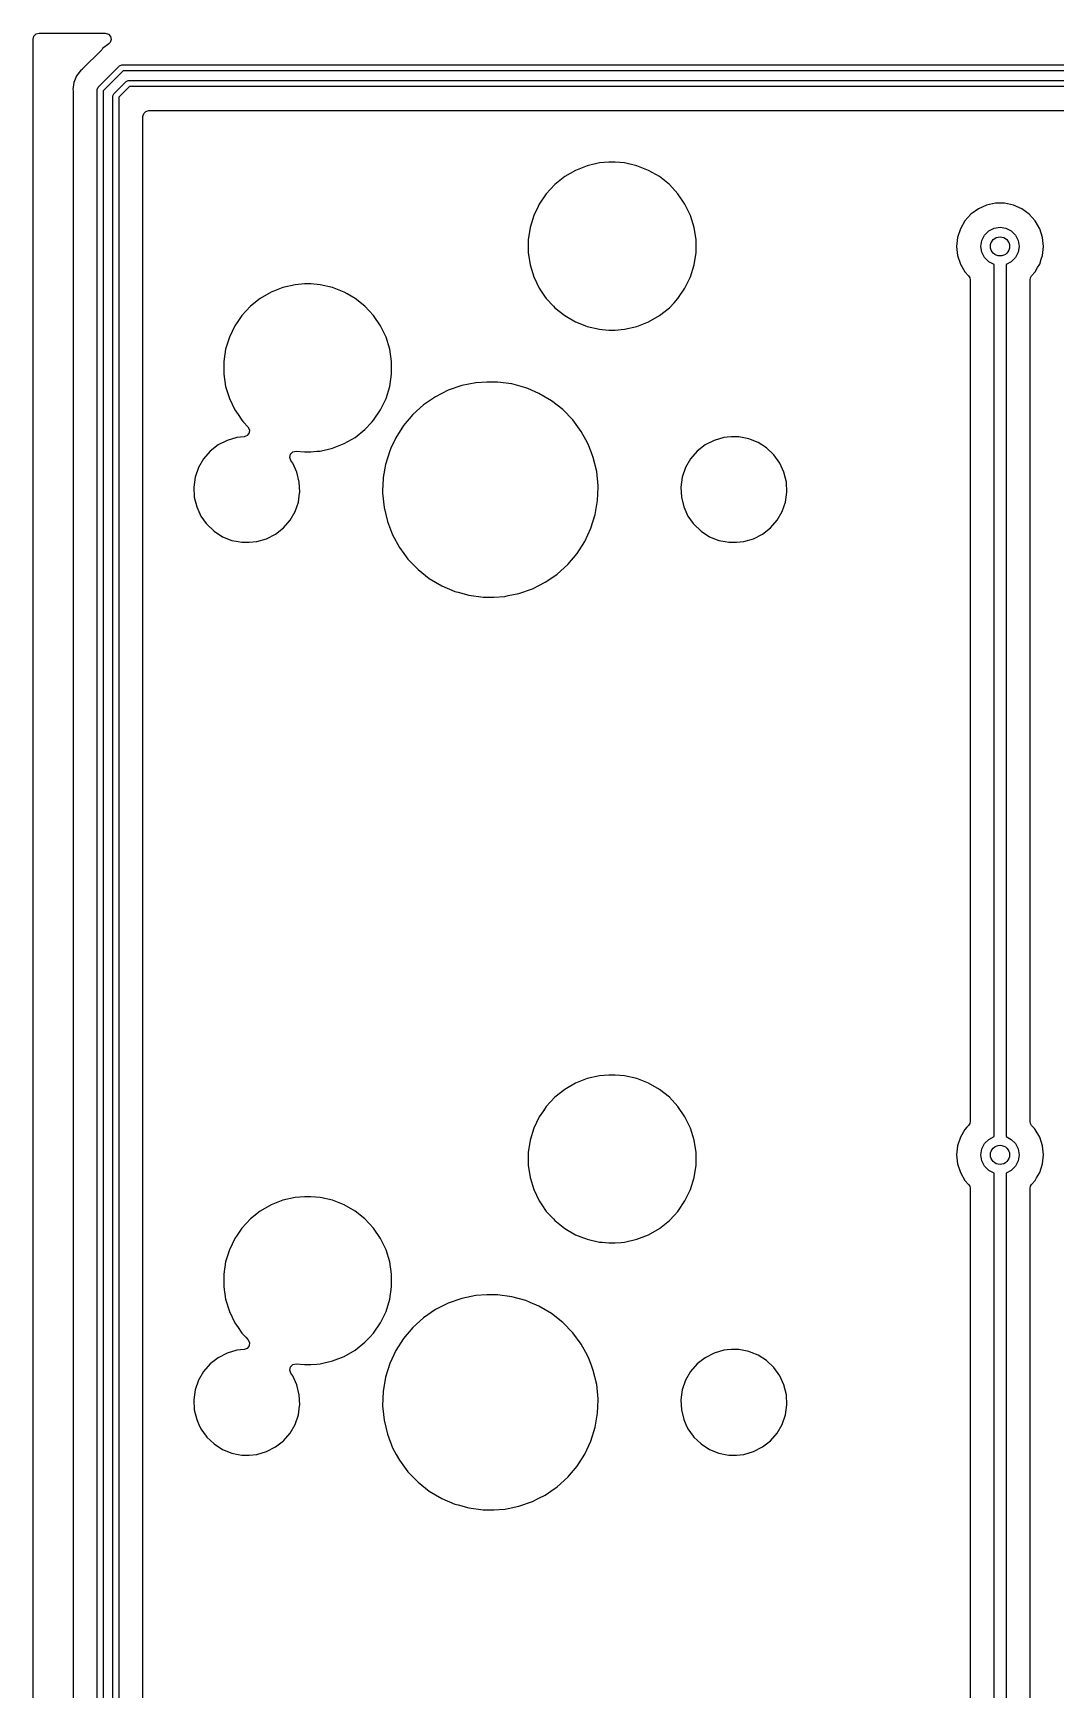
# Model space of a CAD drawing. Extents: x 30 to 259, y -142 to -25.
# Drawn here: x 29.75 to 51.08, y -59.58 to -25 of the extents above; entities that cross this region are included whole.
import ezdxf

# ---------------------------------------------------------------- set-up
doc = ezdxf.new("R2010")
doc.units = 0
doc.layers.add('BLACK', color=7, linetype='CONTINUOUS')

msp = doc.modelspace()

# ---------------------------------------------------------------- linework, layer by layer
at = {"layer": 'BLACK', "linetype": 'CONTINUOUS'}
for p, q in [((29.7505, -25.1244), (29.7671, -25.0624)), ((29.7505, -105.025), (29.7505, -25.1244)), ((29.7671, -25.0624), (29.8124, -25.017)), ((29.8124, -25.017), (29.8744, -25.0004)), ((29.8744, -25.0004), (31.2552, -24.9991)), ((31.3285, -25.2224), (31.1977, -25.3227)), ((31.2552, -24.9991), (31.32, -25.0173)), ((31.32, -25.0173), (31.3657, -25.0667)), ((31.3556, -25.196), (31.3261, -25.2192)), ((31.3261, -25.2192), (31.3285, -25.2224)), ((31.3789, -25.1328), (31.3556, -25.196)), ((31.3657, -25.0667), (31.3789, -25.1328)), ((31.1693, -25.3581), (30.7831, -25.7443)), ((31.18, -25.3459), (31.1693, -25.3581)), ((31.1977, -25.3227), (31.18, -25.3459)), ((30.6573, -25.8906), (30.6005, -26.0278)), ((30.7126, -25.8186), (30.6573, -25.8906)), ((30.7477, -25.7728), (30.7126, -25.8186)), ((30.7126, -25.8186), (30.7126, -25.8186)), ((30.7709, -25.755), (30.7477, -25.7728)), ((30.7831, -25.7443), (30.7709, -25.755)), ((31.1051, -26.1301), (31.5551, -25.6801)), ((31.6263, -25.7885), (31.2135, -26.2013)), ((31.5551, -25.6801), (31.6, -25.6615)), ((31.6, -25.6615), (237.95, -25.6615)), ((237.924, -25.7885), (31.6263, -25.7885)), ((30.6005, -26.0278), (30.5811, -26.175)), ((30.5811, -26.175), (30.5849, -26.2039)), ((30.5849, -26.2039), (30.586, -26.2201)), ((30.586, -26.2201), (30.586, -98.5299)), ((31.0865, -26.175), (31.1051, -26.1301)), ((31.0865, -98.575), (31.0865, -26.175)), ((31.1051, -26.1301), (31.1051, -26.1301)), ((31.2135, -26.2013), (31.2135, -98.5487)), ((31.4135, -26.3104), (31.4321, -26.2655)), ((31.4321, -26.2655), (31.6905, -26.0071)), ((31.4321, -26.2655), (31.4321, -26.2655)), ((31.7618, -26.1155), (31.5405, -26.3367)), ((31.6905, -26.0071), (31.7354, -25.9885)), ((31.7354, -25.9885), (235.737, -25.9885)), ((235.711, -26.1155), (31.7618, -26.1155)), ((31.4135, -98.4396), (31.4135, -26.3104)), ((31.5405, -26.3367), (31.5405, -98.4132)), ((32.103, -26.6326), (32.165, -26.616)), ((32.165, -26.616), (115.136, -26.616)), ((32.041, -26.74), (32.0576, -26.678)), ((32.041, -29.5762), (32.041, -26.74)), ((32.0576, -26.678), (32.103, -26.6326)), ((40.8386, -27.9946), (40.6335, -28.1582)), ((41.0659, -27.8634), (40.8386, -27.9946)), ((41.3101, -27.7676), (41.0659, -27.8634)), ((41.5659, -27.7092), (41.3101, -27.7676)), ((41.762, -27.6945), (41.5659, -27.7092)), ((41.893, -27.6945), (41.762, -27.6945)), ((41.762, -27.6945), (41.762, -27.6945)), ((42.0891, -27.7092), (41.893, -27.6945)), ((41.893, -27.6945), (41.893, -27.6945)), ((42.3449, -27.7676), (42.0891, -27.7092)), ((42.5891, -27.8634), (42.3449, -27.7676)), ((42.8164, -27.9946), (42.5891, -27.8634)), ((43.0215, -28.1582), (42.8164, -27.9946)), ((42.8164, -27.9946), (42.8164, -27.9946)), ((40.4551, -28.3505), (40.3073, -28.5673)), ((40.6335, -28.1582), (40.4551, -28.3505)), ((43.1999, -28.3505), (43.0215, -28.1582)), ((43.0215, -28.1582), (43.0215, -28.1582)), ((43.0215, -28.1582), (43.0215, -28.1582)), ((43.3477, -28.5673), (43.1999, -28.3505)), ((43.1999, -28.3505), (43.1999, -28.3505)), ((43.1999, -28.3505), (43.1999, -28.3505)), ((40.2826, -28.6186), (40.1934, -28.8037)), ((40.3073, -28.5673), (40.2826, -28.6186)), ((43.4616, -28.8037), (43.3477, -28.5673)), ((49.4673, -28.6658), (49.3141, -28.7771)), ((49.6402, -28.5889), (49.4673, -28.6658)), ((49.8254, -28.5495), (49.6402, -28.5889)), ((50.0146, -28.5495), (49.8254, -28.5495)), ((49.8254, -28.5495), (49.8254, -28.5495)), ((50.1998, -28.5889), (50.0146, -28.5495)), ((50.0146, -28.5495), (50.0146, -28.5495)), ((50.3727, -28.6658), (50.1998, -28.5889)), ((50.5259, -28.7771), (50.3727, -28.6658)), ((40.1934, -28.8037), (40.1161, -29.0544)), ((43.5389, -29.0544), (43.4616, -28.8037)), ((49.1875, -28.9178), (49.0928, -29.0817)), ((49.3141, -28.7771), (49.1875, -28.9178)), ((50.6525, -28.9178), (50.5259, -28.7771)), ((50.7472, -29.0817), (50.6525, -28.9178)), ((40.1161, -29.0544), (40.077, -29.3138)), ((40.077, -29.3138), (40.077, -29.5762)), ((43.578, -29.3138), (43.5389, -29.0544)), ((43.578, -29.5762), (43.578, -29.3138)), ((49.0343, -29.2617), (49.0145, -29.45)), ((49.0928, -29.0817), (49.0343, -29.2617)), ((49.52, -29.45), (49.5396, -29.3264)), ((49.5396, -29.3264), (49.5964, -29.2149)), ((49.5964, -29.2149), (49.6849, -29.1264)), ((49.6849, -29.1264), (49.7964, -29.0696)), ((49.7964, -29.0696), (49.92, -29.05)), ((49.92, -29.05), (50.0436, -29.0696)), ((50.0436, -29.0696), (50.1551, -29.1264)), ((50.1551, -29.1264), (50.2436, -29.2149)), ((50.2436, -29.2149), (50.3004, -29.3264)), ((50.3004, -29.3264), (50.32, -29.45)), ((50.8057, -29.2617), (50.7472, -29.0817)), ((50.7472, -29.0817), (50.7472, -29.0817)), ((50.8255, -29.45), (50.8057, -29.2617)), ((32.041, -34.4724), (32.041, -29.5762)), ((40.077, -29.5762), (40.1161, -29.8356)), ((43.5389, -29.8356), (43.578, -29.5762)), ((49.0145, -29.45), (49.0343, -29.6383)), ((49.0343, -29.6383), (49.0928, -29.8183)), ((49.5396, -29.5736), (49.52, -29.45)), ((49.5964, -29.6851), (49.5396, -29.5736)), ((49.6849, -29.7736), (49.5964, -29.6851)), ((50.2436, -29.6851), (50.1551, -29.7736)), ((50.3004, -29.5736), (50.2436, -29.6851)), ((50.32, -29.45), (50.3004, -29.5736)), ((50.7472, -29.8183), (50.7797, -29.7183)), ((50.7797, -29.7183), (50.8057, -29.6383)), ((50.8057, -29.6383), (50.8255, -29.45)), ((40.1161, -29.8356), (40.1934, -30.0863)), ((43.4616, -30.0863), (43.5389, -29.8356)), ((49.0928, -29.8183), (49.1875, -29.9822)), ((49.1875, -29.9822), (49.1875, -29.9822)), ((49.1875, -29.9822), (49.2627, -30.0657)), ((49.2627, -30.0657), (49.2863, -30.1042)), ((49.795, -29.8297), (49.6849, -29.7736)), ((49.795, -48.0303), (49.795, -29.8297)), ((50.1551, -29.7736), (50.045, -29.8297)), ((50.045, -29.8297), (50.045, -48.0303)), ((50.5537, -30.1042), (50.5773, -30.0657)), ((50.5773, -30.0657), (50.6525, -29.9822)), ((50.6525, -29.9822), (50.7045, -29.8922)), ((50.7045, -29.8922), (50.7472, -29.8183)), ((34.7159, -30.4034), (34.4886, -30.5346)), ((34.9601, -30.3076), (34.7159, -30.4034)), ((35.2159, -30.2492), (34.9601, -30.3076)), ((35.412, -30.2345), (35.2159, -30.2492)), ((35.543, -30.2345), (35.412, -30.2345)), ((35.412, -30.2345), (35.412, -30.2345)), ((35.7391, -30.2492), (35.543, -30.2345)), ((35.543, -30.2345), (35.543, -30.2345)), ((35.9949, -30.3076), (35.7391, -30.2492)), ((36.2391, -30.4034), (35.9949, -30.3076)), ((36.3, -30.4386), (36.2391, -30.4034)), ((36.2391, -30.4034), (36.2391, -30.4034)), ((36.2391, -30.4034), (36.2391, -30.4034)), ((40.1934, -30.0863), (40.3073, -30.3227)), ((40.3073, -30.3227), (40.4197, -30.4875)), ((43.1999, -30.5395), (43.3477, -30.3227)), ((43.3477, -30.3227), (43.4616, -30.0863)), ((49.2863, -30.1042), (49.2945, -30.1487)), ((49.2945, -30.1487), (49.2945, -47.7113)), ((50.5455, -30.1487), (50.5537, -30.1042)), ((50.5455, -30.734), (50.5455, -30.1487)), ((34.2835, -30.6982), (34.1051, -30.8905)), ((34.4886, -30.5346), (34.2835, -30.6982)), ((36.4664, -30.5346), (36.3, -30.4386)), ((36.6715, -30.6982), (36.4664, -30.5346)), ((36.4664, -30.5346), (36.4664, -30.5346)), ((36.8499, -30.8905), (36.6715, -30.6982)), ((36.6715, -30.6982), (36.6715, -30.6982)), ((36.6715, -30.6982), (36.6715, -30.6982)), ((40.4197, -30.4875), (40.4551, -30.5395)), ((40.4551, -30.5395), (40.6023, -30.6982)), ((40.6023, -30.6982), (40.6335, -30.7318)), ((40.6335, -30.7318), (40.8386, -30.8954)), ((42.8164, -30.8954), (43.0215, -30.7318)), ((43.0215, -30.7318), (43.1208, -30.6248)), ((43.1208, -30.6248), (43.1999, -30.5395)), ((43.1999, -30.5395), (43.1999, -30.5395)), ((43.1999, -30.5395), (43.1999, -30.5395)), ((50.5455, -34.4724), (50.5455, -30.734)), ((33.9573, -31.1073), (33.8434, -31.3437)), ((34.0046, -31.0379), (33.9573, -31.1073)), ((34.1051, -30.8905), (34.0046, -31.0379)), ((36.9977, -31.1073), (36.8499, -30.8905)), ((36.8499, -30.8905), (36.8499, -30.8905)), ((36.8499, -30.8905), (36.8499, -30.8905)), ((37.1116, -31.3437), (36.9977, -31.1073)), ((40.8386, -30.8954), (41.0659, -31.0266)), ((41.0659, -31.0266), (41.1534, -31.0609)), ((41.1534, -31.0609), (41.2715, -31.1073)), ((41.2715, -31.1073), (41.3101, -31.1224)), ((42.3449, -31.1224), (42.5891, -31.0266)), ((42.5891, -31.0266), (42.8164, -30.8954)), ((33.8434, -31.3437), (33.7661, -31.5944)), ((37.1889, -31.5944), (37.1116, -31.3437)), ((41.3101, -31.1224), (41.5659, -31.1808)), ((41.5659, -31.1808), (41.6219, -31.185)), ((41.6219, -31.185), (41.762, -31.1955)), ((41.762, -31.1955), (41.762, -31.1955)), ((41.762, -31.1955), (41.893, -31.1955)), ((41.893, -31.1955), (42.0156, -31.1863)), ((41.893, -31.1955), (41.893, -31.1955)), ((42.0156, -31.1863), (42.0891, -31.1808)), ((42.0891, -31.1808), (42.3449, -31.1224)), ((33.7661, -31.5944), (33.727, -31.8538)), ((37.228, -31.8538), (37.1889, -31.5944)), ((33.727, -31.8538), (33.727, -32.1162)), ((33.727, -32.1162), (33.7661, -32.3756)), ((37.1889, -32.3756), (37.228, -32.1162)), ((37.228, -32.1162), (37.228, -31.8538)), ((33.7661, -32.3756), (33.8434, -32.6263)), ((37.1116, -32.6263), (37.1889, -32.3756)), ((38.4093, -32.4541), (38.1412, -32.5896)), ((38.6932, -32.3555), (38.4093, -32.4541)), ((38.9877, -32.2956), (38.6932, -32.3555)), ((39.2125, -32.2806), (38.9877, -32.2956)), ((39.4377, -32.2806), (39.2125, -32.2806)), ((39.2125, -32.2806), (39.2125, -32.2806)), ((39.7356, -32.3207), (39.4377, -32.2806)), ((40.0254, -32.4), (39.7356, -32.3207)), ((39.7356, -32.3207), (39.7356, -32.3207)), ((39.7356, -32.3207), (39.7356, -32.3207)), ((40.0695, -32.4187), (40.0254, -32.4)), ((40.302, -32.5173), (40.0695, -32.4187)), ((33.8434, -32.6263), (33.9573, -32.8627)), ((36.9977, -32.8627), (37.1116, -32.6263)), ((37.8934, -32.7597), (37.6706, -32.9612)), ((38.1412, -32.5896), (37.8934, -32.7597)), ((40.4313, -32.5939), (40.302, -32.5173)), ((40.5606, -32.6705), (40.4313, -32.5939)), ((40.7964, -32.8567), (40.5606, -32.6705)), ((40.5606, -32.6705), (40.5606, -32.6705)), ((40.5606, -32.6705), (40.5606, -32.6705)), ((33.9573, -32.8627), (34.0244, -32.9612)), ((34.0244, -32.9612), (34.1051, -33.0795)), ((34.1051, -33.0795), (34.1397, -33.1168)), ((34.1397, -33.1168), (34.2318, -33.216)), ((36.6715, -33.2718), (36.8153, -33.1168)), ((36.8153, -33.1168), (36.8499, -33.0795)), ((36.8499, -33.0795), (36.9977, -32.8627)), ((36.8499, -33.0795), (36.8499, -33.0795)), ((36.8499, -33.0795), (36.8499, -33.0795)), ((37.4766, -33.1907), (37.3149, -33.444)), ((37.6706, -32.9612), (37.4766, -33.1907)), ((41.0053, -33.0727), (40.7964, -32.8567)), ((41.1835, -33.3146), (41.0053, -33.0727)), ((33.7963, -33.4978), (33.6093, -33.5942)), ((33.9981, -33.4386), (33.7963, -33.4978)), ((34.1527, -33.4238), (33.9981, -33.4386)), ((34.216, -33.399), (34.1527, -33.4238)), ((34.2568, -33.3445), (34.216, -33.399)), ((34.2318, -33.216), (34.2626, -33.2767)), ((34.2626, -33.2767), (34.2568, -33.3445)), ((36.2391, -33.5666), (36.4664, -33.4354)), ((36.4664, -33.4354), (36.6715, -33.2718)), ((37.3149, -33.444), (37.2135, -33.6624)), ((41.2779, -33.4869), (41.1835, -33.3146)), ((41.3279, -33.5781), (41.2779, -33.4869)), ((43.9563, -33.4978), (43.7693, -33.5942)), ((44.1581, -33.4386), (43.9563, -33.4978)), ((44.2279, -33.4319), (44.1581, -33.4386)), ((44.315, -33.4236), (44.2279, -33.4319)), ((44.4727, -33.4236), (44.315, -33.4236)), ((44.6792, -33.4634), (44.4727, -33.4236)), ((44.4727, -33.4236), (44.4727, -33.4236)), ((44.7164, -33.4783), (44.6792, -33.4634)), ((44.6792, -33.4634), (44.6792, -33.4634)), ((44.6792, -33.4634), (44.6792, -33.4634)), ((44.8745, -33.5416), (44.7164, -33.4783)), ((33.3062, -33.8832), (33.2011, -34.0654)), ((33.444, -33.7243), (33.3062, -33.8832)), ((33.6093, -33.5942), (33.444, -33.7243)), ((35.1046, -33.8526), (35.1204, -33.7852)), ((35.1274, -33.918), (35.1046, -33.8526)), ((35.1204, -33.7852), (35.1699, -33.7368)), ((35.1699, -33.7368), (35.2377, -33.7224)), ((35.2377, -33.7224), (35.412, -33.7355)), ((35.412, -33.7355), (35.412, -33.7355)), ((35.412, -33.7355), (35.543, -33.7355)), ((35.543, -33.7355), (35.6656, -33.7263)), ((35.543, -33.7355), (35.543, -33.7355)), ((35.6656, -33.7263), (35.7391, -33.7208)), ((35.7391, -33.7208), (35.9949, -33.6624)), ((35.9949, -33.6624), (36.2391, -33.5666)), ((37.188, -33.7179), (37.0994, -34.0035)), ((37.1884, -33.7165), (37.188, -33.7179)), ((37.2135, -33.6624), (37.1884, -33.7165)), ((41.389, -33.7368), (41.3279, -33.5781)), ((41.4359, -33.8586), (41.389, -33.7368)), ((41.5056, -34.1509), (41.4359, -33.8586)), ((43.4662, -33.8832), (43.3611, -34.0654)), ((43.604, -33.7243), (43.4662, -33.8832)), ((43.7693, -33.5942), (43.604, -33.7243)), ((45.0514, -33.6553), (44.8745, -33.5416)), ((45.2037, -33.8005), (45.0514, -33.6553)), ((45.0514, -33.6553), (45.0514, -33.6553)), ((45.0514, -33.6553), (45.0514, -33.6553)), ((45.3257, -33.9718), (45.2037, -33.8005)), ((45.2037, -33.8005), (45.2037, -33.8005)), ((33.2011, -34.0654), (33.1323, -34.2642)), ((35.1657, -33.9718), (35.1274, -33.918)), ((35.2531, -34.1631), (35.1657, -33.9718)), ((35.1657, -33.9718), (35.1657, -33.9718)), ((35.1657, -33.9718), (35.1657, -33.9718)), ((35.3026, -34.3675), (35.2531, -34.1631)), ((37.0994, -34.0035), (37.0542, -34.2711)), ((41.5357, -34.4498), (41.5056, -34.1509)), ((43.3611, -34.0654), (43.2923, -34.2642)), ((45.4131, -34.1631), (45.3257, -33.9718)), ((45.3257, -33.9718), (45.3257, -33.9718)), ((45.3257, -33.9718), (45.3257, -33.9718)), ((45.4626, -34.3675), (45.4131, -34.1631)), ((32.041, -48.6262), (32.041, -34.4724)), ((33.1323, -34.2642), (33.1023, -34.4724)), ((33.1023, -34.4724), (33.1124, -34.6825)), ((33.1023, -34.4724), (33.1023, -34.4724)), ((35.3127, -34.5776), (35.3026, -34.3675)), ((37.0411, -34.5461), (37.0393, -34.6002)), ((37.0494, -34.2998), (37.0411, -34.5461)), ((37.0542, -34.2711), (37.0494, -34.2998)), ((41.5256, -34.7502), (41.5349, -34.4724)), ((41.5349, -34.4724), (41.5357, -34.4498)), ((43.2923, -34.2642), (43.2623, -34.4724)), ((43.2623, -34.4724), (43.2724, -34.6825)), ((43.2623, -34.4724), (43.2623, -34.4724)), ((45.4727, -34.5776), (45.4626, -34.3675)), ((50.5455, -47.7113), (50.5455, -34.4724)), ((33.1124, -34.6825), (33.1619, -34.8869)), ((33.1619, -34.8869), (33.2066, -34.9846)), ((35.2139, -34.9846), (35.2827, -34.7858)), ((35.2827, -34.7858), (35.3094, -34.6002)), ((35.3094, -34.6002), (35.3127, -34.5776)), ((37.0393, -34.6002), (37.0694, -34.8991)), ((37.0694, -34.8991), (37.1391, -35.1914)), ((41.4756, -35.0465), (41.5256, -34.7502)), ((43.2724, -34.6825), (43.3219, -34.8869)), ((43.3219, -34.8869), (43.3666, -34.9846)), ((45.3739, -34.9846), (45.4427, -34.7858)), ((45.4427, -34.7858), (45.4727, -34.5776)), ((33.2066, -34.9846), (33.2493, -35.0782)), ((33.2493, -35.0782), (33.3583, -35.2312)), ((33.3583, -35.2312), (33.3713, -35.2495)), ((33.3713, -35.2495), (33.5236, -35.3947)), ((34.971, -35.3257), (35.1088, -35.1668)), ((35.1088, -35.1668), (35.2139, -34.9846)), ((37.1391, -35.1914), (37.2471, -35.4719)), ((41.3866, -35.3335), (41.4756, -35.0465)), ((43.3666, -34.9846), (43.4093, -35.0782)), ((43.4093, -35.0782), (43.5183, -35.2312)), ((43.5183, -35.2312), (43.5313, -35.2495)), ((43.5313, -35.2495), (43.6836, -35.3947)), ((45.131, -35.3257), (45.2688, -35.1668)), ((45.2688, -35.1668), (45.3739, -34.9846)), ((33.5236, -35.3947), (33.5236, -35.3947)), ((33.5236, -35.3947), (33.5236, -35.3947)), ((33.5236, -35.3947), (33.7005, -35.5084)), ((33.7005, -35.5084), (33.7005, -35.5084)), ((33.7005, -35.5084), (33.8958, -35.5866)), ((33.8958, -35.5866), (34.0246, -35.6114)), ((34.0246, -35.6114), (34.1023, -35.6264)), ((34.26, -35.6264), (34.4169, -35.6114)), ((34.4169, -35.6114), (34.6187, -35.5522)), ((34.6187, -35.5522), (34.8057, -35.4558)), ((34.8057, -35.4558), (34.971, -35.3257)), ((37.2471, -35.4719), (37.3915, -35.7354)), ((41.0984, -35.8593), (41.2601, -35.606)), ((41.2601, -35.606), (41.3866, -35.3335)), ((43.6836, -35.3947), (43.6836, -35.3947)), ((43.6836, -35.3947), (43.6836, -35.3947)), ((43.6836, -35.3947), (43.8605, -35.5084)), ((43.8605, -35.5084), (43.8605, -35.5084)), ((43.8605, -35.5084), (44.0558, -35.5866)), ((44.0558, -35.5866), (44.1846, -35.6114)), ((44.1846, -35.6114), (44.2623, -35.6264)), ((44.42, -35.6264), (44.5769, -35.6114)), ((44.5769, -35.6114), (44.7787, -35.5522)), ((44.7787, -35.5522), (44.9657, -35.4558)), ((44.9657, -35.4558), (45.131, -35.3257)), ((34.1023, -35.6264), (34.1023, -35.6264)), ((34.1023, -35.6264), (34.26, -35.6264)), ((34.26, -35.6264), (34.26, -35.6264)), ((37.3915, -35.7354), (37.4828, -35.8593)), ((37.4828, -35.8593), (37.5697, -35.9773)), ((40.9044, -36.0888), (41.0984, -35.8593)), ((44.2623, -35.6264), (44.2623, -35.6264)), ((44.2623, -35.6264), (44.42, -35.6264)), ((44.42, -35.6264), (44.42, -35.6264)), ((37.5697, -35.9773), (37.7786, -36.1933)), ((37.7786, -36.1933), (38.0144, -36.3795)), ((40.5517, -36.3795), (40.6816, -36.2903)), ((40.6816, -36.2903), (40.9044, -36.0888)), ((38.0144, -36.3795), (38.273, -36.5327)), ((38.273, -36.5327), (38.5496, -36.65)), ((38.5496, -36.65), (38.5496, -36.65)), ((38.5496, -36.65), (38.5496, -36.65)), ((38.5496, -36.65), (38.6135, -36.6675)), ((39.8818, -36.6945), (40.1657, -36.5959)), ((40.1657, -36.5959), (40.3139, -36.521)), ((40.3139, -36.521), (40.4338, -36.4604)), ((40.4338, -36.4604), (40.5517, -36.3795)), ((38.6135, -36.6675), (38.8394, -36.7293)), ((38.8394, -36.7293), (39.1373, -36.7694)), ((39.1373, -36.7694), (39.3625, -36.7694)), ((39.3625, -36.7694), (39.5873, -36.7544)), ((39.3625, -36.7694), (39.3625, -36.7694)), ((39.5873, -36.7544), (39.6609, -36.7394)), ((39.6609, -36.7394), (39.8818, -36.6945)), ((41.0659, -46.9134), (40.8386, -47.0446)), ((41.3101, -46.8176), (41.0659, -46.9134)), ((41.5659, -46.7592), (41.3101, -46.8176)), ((41.762, -46.7445), (41.5659, -46.7592)), ((41.893, -46.7445), (41.762, -46.7445)), ((41.762, -46.7445), (41.762, -46.7445)), ((42.0891, -46.7592), (41.893, -46.7445)), ((41.893, -46.7445), (41.893, -46.7445)), ((42.3449, -46.8176), (42.0891, -46.7592)), ((42.5891, -46.9134), (42.3449, -46.8176)), ((42.8164, -47.0446), (42.5891, -46.9134)), ((40.6335, -47.2082), (40.4551, -47.4005)), ((40.8386, -47.0446), (40.6335, -47.2082)), ((43.0215, -47.2082), (42.8164, -47.0446)), ((42.8164, -47.0446), (42.8164, -47.0446)), ((43.1999, -47.4005), (43.0215, -47.2082)), ((43.0215, -47.2082), (43.0215, -47.2082)), ((43.0215, -47.2082), (43.0215, -47.2082)), ((40.3073, -47.6173), (40.1934, -47.8537)), ((40.3944, -47.4895), (40.3073, -47.6173)), ((40.4551, -47.4005), (40.3944, -47.4895)), ((43.3477, -47.6173), (43.1999, -47.4005)), ((43.1999, -47.4005), (43.1999, -47.4005)), ((43.1999, -47.4005), (43.1999, -47.4005)), ((43.4616, -47.8537), (43.3477, -47.6173)), ((49.2945, -47.7113), (49.2863, -47.7558)), ((50.5537, -47.7558), (50.5455, -47.7113)), ((40.1934, -47.8537), (40.1161, -48.1044)), ((43.5389, -48.1044), (43.4616, -47.8537)), ((49.0928, -48.0417), (49.0343, -48.2217)), ((49.1875, -47.8778), (49.0928, -48.0417)), ((49.2295, -47.8311), (49.1875, -47.8778)), ((49.2627, -47.7943), (49.2295, -47.8311)), ((49.2863, -47.7558), (49.2627, -47.7943)), ((49.6849, -48.0864), (49.795, -48.0303)), ((50.045, -48.0303), (50.1551, -48.0864)), ((50.5773, -47.7943), (50.5537, -47.7558)), ((50.6363, -47.8598), (50.5773, -47.7943)), ((50.6525, -47.8778), (50.6363, -47.8598)), ((50.7472, -48.0417), (50.6525, -47.8778)), ((50.8057, -48.2217), (50.7472, -48.0417)), ((50.7472, -48.0417), (50.7472, -48.0417)), ((40.1161, -48.1044), (40.077, -48.3638)), ((40.077, -48.3638), (40.077, -48.6262)), ((43.578, -48.3638), (43.5389, -48.1044)), ((43.578, -48.6262), (43.578, -48.3638)), ((49.0343, -48.2217), (49.0145, -48.41)), ((49.52, -48.41), (49.5396, -48.2864)), ((49.5396, -48.2864), (49.5964, -48.1749)), ((49.5964, -48.1749), (49.6849, -48.0864)), ((50.1551, -48.0864), (50.2436, -48.1749)), ((50.2436, -48.1749), (50.3004, -48.2864)), ((50.3004, -48.2864), (50.32, -48.41)), ((50.8255, -48.41), (50.8057, -48.2217)), ((32.041, -53.5224), (32.041, -48.6262)), ((40.077, -48.6262), (40.1161, -48.8856)), ((43.5389, -48.8856), (43.578, -48.6262)), ((49.0145, -48.41), (49.0343, -48.5983)), ((49.0343, -48.5983), (49.0928, -48.7783)), ((49.5396, -48.5336), (49.52, -48.41)), ((49.5964, -48.6451), (49.5396, -48.5336)), ((49.6849, -48.7336), (49.5964, -48.6451)), ((49.795, -48.7897), (49.6849, -48.7336)), ((50.1551, -48.7336), (50.045, -48.7897)), ((50.2436, -48.6451), (50.1551, -48.7336)), ((50.3004, -48.5336), (50.2436, -48.6451)), ((50.32, -48.41), (50.3004, -48.5336)), ((50.7472, -48.7783), (50.7699, -48.7083)), ((50.7699, -48.7083), (50.8057, -48.5983)), ((50.8057, -48.5983), (50.8255, -48.41)), ((40.1161, -48.8856), (40.1934, -49.1363)), ((43.4616, -49.1363), (43.5389, -48.8856)), ((49.0928, -48.7783), (49.1875, -48.9422)), ((49.1875, -48.9422), (49.1875, -48.9422)), ((49.1875, -48.9422), (49.2627, -49.0257)), ((49.2627, -49.0257), (49.2863, -49.0642)), ((49.2863, -49.0642), (49.2945, -49.1087)), ((49.795, -67.0503), (49.795, -48.7897)), ((50.045, -48.7897), (50.045, -67.0503)), ((50.5455, -49.1087), (50.5537, -49.0642)), ((50.5537, -49.0642), (50.5773, -49.0257)), ((50.5773, -49.0257), (50.6525, -48.9422)), ((50.6525, -48.9422), (50.6814, -48.8922)), ((50.6814, -48.8922), (50.7472, -48.7783)), ((34.9601, -49.3576), (34.7159, -49.4534)), ((35.2159, -49.2992), (34.9601, -49.3576)), ((35.412, -49.2845), (35.2159, -49.2992)), ((35.543, -49.2845), (35.412, -49.2845)), ((35.412, -49.2845), (35.412, -49.2845)), ((35.7391, -49.2992), (35.543, -49.2845)), ((35.543, -49.2845), (35.543, -49.2845)), ((35.9949, -49.3576), (35.7391, -49.2992)), ((36.2391, -49.4534), (35.9949, -49.3576)), ((40.1934, -49.1363), (40.3073, -49.3727)), ((40.3073, -49.3727), (40.3623, -49.4534)), ((43.1999, -49.5895), (43.3477, -49.3727)), ((43.3477, -49.3727), (43.4616, -49.1363)), ((49.2945, -49.1087), (49.2945, -66.7313)), ((50.5455, -66.7313), (50.5455, -49.1087)), ((34.2835, -49.7482), (34.1051, -49.9405)), ((34.4886, -49.5846), (34.2835, -49.7482)), ((34.7159, -49.4534), (34.4886, -49.5846)), ((36.4664, -49.5846), (36.2391, -49.4534)), ((36.6715, -49.7482), (36.4664, -49.5846)), ((36.4664, -49.5846), (36.4664, -49.5846)), ((36.8499, -49.9405), (36.6715, -49.7482)), ((36.6715, -49.7482), (36.6715, -49.7482)), ((36.6715, -49.7482), (36.6715, -49.7482)), ((40.3623, -49.4534), (40.4551, -49.5895)), ((40.4551, -49.5895), (40.6023, -49.7482)), ((40.6023, -49.7482), (40.6335, -49.7818)), ((40.6335, -49.7818), (40.8386, -49.9454)), ((42.8164, -49.9454), (43.0215, -49.7818)), ((43.0215, -49.7818), (43.1208, -49.6748)), ((43.1208, -49.6748), (43.1999, -49.5895)), ((43.1999, -49.5895), (43.1999, -49.5895)), ((43.1999, -49.5895), (43.1999, -49.5895)), ((34.0046, -50.0879), (33.9573, -50.1573)), ((34.1051, -49.9405), (34.0046, -50.0879)), ((36.9977, -50.1573), (36.8499, -49.9405)), ((36.8499, -49.9405), (36.8499, -49.9405)), ((36.8499, -49.9405), (36.8499, -49.9405)), ((40.8386, -49.9454), (41.0659, -50.0766)), ((41.0659, -50.0766), (41.234, -50.1426)), ((42.3449, -50.1724), (42.5891, -50.0766)), ((42.5891, -50.0766), (42.8164, -49.9454)), ((33.8434, -50.3937), (33.7661, -50.6444)), ((33.9573, -50.1573), (33.8434, -50.3937)), ((37.1116, -50.3937), (36.9977, -50.1573)), ((37.1889, -50.6444), (37.1116, -50.3937)), ((41.234, -50.1426), (41.2715, -50.1573)), ((41.2715, -50.1573), (41.3101, -50.1724)), ((41.3101, -50.1724), (41.5659, -50.2308)), ((41.5659, -50.2308), (41.6219, -50.235)), ((41.6219, -50.235), (41.762, -50.2455)), ((41.762, -50.2455), (41.762, -50.2455)), ((41.762, -50.2455), (41.893, -50.2455)), ((41.893, -50.2455), (42.0156, -50.2363)), ((41.893, -50.2455), (41.893, -50.2455)), ((42.0156, -50.2363), (42.0891, -50.2308)), ((42.0891, -50.2308), (42.3449, -50.1724)), ((33.7661, -50.6444), (33.727, -50.9038)), ((37.228, -50.9038), (37.1889, -50.6444)), ((33.727, -50.9038), (33.727, -51.1662)), ((33.727, -51.1662), (33.7661, -51.4256)), ((37.1889, -51.4256), (37.228, -51.1662)), ((37.228, -51.1662), (37.228, -50.9038)), ((33.7661, -51.4256), (33.8434, -51.6763)), ((37.1116, -51.6763), (37.1889, -51.4256)), ((38.4093, -51.5041), (38.1412, -51.6396)), ((38.6932, -51.4055), (38.4093, -51.5041)), ((38.9877, -51.3456), (38.6932, -51.4055)), ((39.2125, -51.3306), (38.9877, -51.3456)), ((39.4377, -51.3306), (39.2125, -51.3306)), ((39.2125, -51.3306), (39.2125, -51.3306)), ((39.7356, -51.3707), (39.4377, -51.3306)), ((40.0254, -51.45), (39.7356, -51.3707)), ((39.7356, -51.3707), (39.7356, -51.3707)), ((39.7356, -51.3707), (39.7356, -51.3707)), ((40.1209, -51.4906), (40.0254, -51.45)), ((40.302, -51.5673), (40.1209, -51.4906)), ((33.8434, -51.6763), (33.9573, -51.9127)), ((36.9977, -51.9127), (37.1116, -51.6763)), ((37.8934, -51.8097), (37.6706, -52.0112)), ((38.1412, -51.6396), (37.8934, -51.8097)), ((40.4313, -51.6439), (40.302, -51.5673)), ((40.5606, -51.7205), (40.4313, -51.6439)), ((40.7964, -51.9067), (40.5606, -51.7205)), ((40.5606, -51.7205), (40.5606, -51.7205)), ((40.5606, -51.7205), (40.5606, -51.7205)), ((33.9573, -51.9127), (34.0244, -52.0112)), ((34.0244, -52.0112), (34.1051, -52.1295)), ((34.1051, -52.1295), (34.1841, -52.2146)), ((36.7708, -52.2148), (36.8499, -52.1295)), ((36.8499, -52.1295), (36.9977, -51.9127)), ((36.8499, -52.1295), (36.8499, -52.1295)), ((36.8499, -52.1295), (36.8499, -52.1295)), ((37.6706, -52.0112), (37.4766, -52.2407)), ((41.0053, -52.1227), (40.7964, -51.9067)), ((41.1835, -52.3646), (41.0053, -52.1227)), ((33.7963, -52.5478), (33.6093, -52.6442)), ((33.9981, -52.4886), (33.7963, -52.5478)), ((34.1527, -52.4738), (33.9981, -52.4886)), ((34.216, -52.449), (34.1527, -52.4738)), ((34.1841, -52.2146), (34.2318, -52.266)), ((34.2568, -52.3945), (34.216, -52.449)), ((34.2318, -52.266), (34.2626, -52.3267)), ((34.2626, -52.3267), (34.2568, -52.3945)), ((36.2391, -52.6166), (36.4664, -52.4854)), ((36.4664, -52.4854), (36.6715, -52.3218)), ((36.6715, -52.3218), (36.7708, -52.2148)), ((37.3149, -52.494), (37.1884, -52.7665)), ((37.4766, -52.2407), (37.3149, -52.494)), ((41.2779, -52.5369), (41.1835, -52.3646)), ((41.3279, -52.6281), (41.2779, -52.5369)), ((43.9563, -52.5478), (43.7693, -52.6442)), ((44.1581, -52.4886), (43.9563, -52.5478)), ((44.2279, -52.4819), (44.1581, -52.4886)), ((44.315, -52.4736), (44.2279, -52.4819)), ((44.4727, -52.4736), (44.315, -52.4736)), ((44.6792, -52.5134), (44.4727, -52.4736)), ((44.4727, -52.4736), (44.4727, -52.4736)), ((44.7281, -52.533), (44.6792, -52.5134)), ((44.6792, -52.5134), (44.6792, -52.5134)), ((44.6792, -52.5134), (44.6792, -52.5134)), ((44.8745, -52.5916), (44.7281, -52.533)), ((33.444, -52.7743), (33.3062, -52.9332)), ((33.6093, -52.6442), (33.444, -52.7743)), ((35.1046, -52.9026), (35.1204, -52.8352)), ((35.1274, -52.968), (35.1046, -52.9026)), ((35.1204, -52.8352), (35.1699, -52.7868)), ((35.1699, -52.7868), (35.2377, -52.7724)), ((35.2377, -52.7724), (35.412, -52.7855)), ((35.412, -52.7855), (35.412, -52.7855)), ((35.412, -52.7855), (35.543, -52.7855)), ((35.543, -52.7855), (35.6656, -52.7763)), ((35.543, -52.7855), (35.543, -52.7855)), ((35.6656, -52.7763), (35.7391, -52.7708)), ((35.7391, -52.7708), (35.9949, -52.7124)), ((35.9949, -52.7124), (36.2391, -52.6166)), ((37.1884, -52.7665), (37.0994, -53.0535)), ((41.389, -52.7868), (41.3279, -52.6281)), ((41.4359, -52.9086), (41.389, -52.7868)), ((43.604, -52.7743), (43.4662, -52.9332)), ((43.7693, -52.6442), (43.604, -52.7743)), ((45.0514, -52.7053), (44.8745, -52.5916)), ((45.2037, -52.8505), (45.0514, -52.7053)), ((45.0514, -52.7053), (45.0514, -52.7053)), ((45.0514, -52.7053), (45.0514, -52.7053)), ((45.3257, -53.0218), (45.2037, -52.8505)), ((45.2037, -52.8505), (45.2037, -52.8505)), ((33.2011, -53.1154), (33.1323, -53.3142)), ((33.3062, -52.9332), (33.2011, -53.1154)), ((35.1657, -53.0218), (35.1274, -52.968)), ((35.2531, -53.2131), (35.1657, -53.0218)), ((35.1657, -53.0218), (35.1657, -53.0218)), ((35.1657, -53.0218), (35.1657, -53.0218)), ((35.3026, -53.4175), (35.2531, -53.2131)), ((37.0994, -53.0535), (37.0494, -53.3498)), ((41.5056, -53.2009), (41.4359, -52.9086)), ((41.5357, -53.4998), (41.5056, -53.2009)), ((43.3611, -53.1154), (43.2923, -53.3142)), ((43.4662, -52.9332), (43.3611, -53.1154)), ((45.4131, -53.2131), (45.3257, -53.0218)), ((45.3257, -53.0218), (45.3257, -53.0218)), ((45.3257, -53.0218), (45.3257, -53.0218)), ((45.4626, -53.4175), (45.4131, -53.2131)), ((32.041, -67.6762), (32.041, -53.5224)), ((33.1323, -53.3142), (33.1023, -53.5224)), ((33.1023, -53.5224), (33.1124, -53.7325)), ((33.1023, -53.5224), (33.1023, -53.5224)), ((35.3127, -53.6276), (35.3026, -53.4175)), ((37.0494, -53.3498), (37.0393, -53.6502)), ((41.5256, -53.8002), (41.5349, -53.5224)), ((41.5349, -53.5224), (41.5357, -53.4998)), ((43.2923, -53.3142), (43.2623, -53.5224)), ((43.2623, -53.5224), (43.2724, -53.7325)), ((43.2623, -53.5224), (43.2623, -53.5224)), ((45.4727, -53.6276), (45.4626, -53.4175)), ((33.1124, -53.7325), (33.1619, -53.9369)), ((33.1619, -53.9369), (33.2066, -54.0346)), ((35.2139, -54.0346), (35.2827, -53.8358)), ((35.2827, -53.8358), (35.3094, -53.6502)), ((35.3094, -53.6502), (35.3127, -53.6276)), ((37.0393, -53.6502), (37.0694, -53.9491)), ((41.4756, -54.0965), (41.5256, -53.8002)), ((43.2724, -53.7325), (43.3219, -53.9369)), ((43.3219, -53.9369), (43.3666, -54.0346)), ((45.3739, -54.0346), (45.4427, -53.8358)), ((45.4427, -53.8358), (45.4727, -53.6276)), ((33.2066, -54.0346), (33.2493, -54.1282)), ((33.2493, -54.1282), (33.3583, -54.2812)), ((33.3583, -54.2812), (33.3713, -54.2995)), ((34.971, -54.3757), (35.1088, -54.2168)), ((35.1088, -54.2168), (35.2139, -54.0346)), ((37.0694, -53.9491), (37.1391, -54.2414)), ((37.1391, -54.2414), (37.2471, -54.5219)), ((41.3866, -54.3835), (41.4756, -54.0965)), ((43.3666, -54.0346), (43.4093, -54.1282)), ((43.4093, -54.1282), (43.5183, -54.2812)), ((43.5183, -54.2812), (43.5313, -54.2995)), ((45.131, -54.3757), (45.2688, -54.2168)), ((45.2688, -54.2168), (45.3739, -54.0346)), ((33.3713, -54.2995), (33.5236, -54.4447)), ((33.5236, -54.4447), (33.5236, -54.4447)), ((33.5236, -54.4447), (33.5236, -54.4447)), ((33.5236, -54.4447), (33.7005, -54.5584)), ((33.7005, -54.5584), (33.7005, -54.5584)), ((33.7005, -54.5584), (33.8958, -54.6366)), ((34.4169, -54.6614), (34.6187, -54.6022)), ((34.6187, -54.6022), (34.8057, -54.5058)), ((34.8057, -54.5058), (34.971, -54.3757)), ((37.2471, -54.5219), (37.3235, -54.6614)), ((41.2601, -54.656), (41.3866, -54.3835)), ((43.5313, -54.2995), (43.6836, -54.4447)), ((43.6836, -54.4447), (43.6836, -54.4447)), ((43.6836, -54.4447), (43.6836, -54.4447)), ((43.6836, -54.4447), (43.8605, -54.5584)), ((43.8605, -54.5584), (43.8605, -54.5584)), ((43.8605, -54.5584), (44.0558, -54.6366)), ((44.5769, -54.6614), (44.7787, -54.6022)), ((44.7787, -54.6022), (44.9657, -54.5058)), ((44.9657, -54.5058), (45.131, -54.3757)), ((33.8958, -54.6366), (34.0246, -54.6614)), ((34.0246, -54.6614), (34.1023, -54.6764)), ((34.1023, -54.6764), (34.1023, -54.6764)), ((34.1023, -54.6764), (34.26, -54.6764)), ((34.26, -54.6764), (34.4169, -54.6614)), ((34.26, -54.6764), (34.26, -54.6764)), ((37.3235, -54.6614), (37.3915, -54.7854)), ((37.3915, -54.7854), (37.5697, -55.0273)), ((40.9044, -55.1388), (41.0984, -54.9093)), ((41.0984, -54.9093), (41.2601, -54.656)), ((44.0558, -54.6366), (44.1846, -54.6614)), ((44.1846, -54.6614), (44.2623, -54.6764)), ((44.2623, -54.6764), (44.2623, -54.6764)), ((44.2623, -54.6764), (44.42, -54.6764)), ((44.42, -54.6764), (44.5769, -54.6614)), ((44.42, -54.6764), (44.42, -54.6764)), ((37.5697, -55.0273), (37.7786, -55.2433)), ((37.7786, -55.2433), (38.0144, -55.4295)), ((40.6816, -55.3403), (40.9044, -55.1388)), ((38.0144, -55.4295), (38.273, -55.5827)), ((38.273, -55.5827), (38.5496, -55.7)), ((39.8818, -55.7445), (40.1657, -55.6459)), ((40.1657, -55.6459), (40.2997, -55.5782)), ((40.2997, -55.5782), (40.4338, -55.5104)), ((40.4338, -55.5104), (40.5517, -55.4295)), ((40.5517, -55.4295), (40.6816, -55.3403)), ((38.5496, -55.7), (38.5496, -55.7)), ((38.5496, -55.7), (38.5496, -55.7)), ((38.5496, -55.7), (38.6135, -55.7175)), ((38.6135, -55.7175), (38.8394, -55.7793)), ((38.8394, -55.7793), (39.1373, -55.8194)), ((39.1373, -55.8194), (39.3625, -55.8194)), ((39.3625, -55.8194), (39.5873, -55.8044)), ((39.3625, -55.8194), (39.3625, -55.8194)), ((39.5873, -55.8044), (39.6609, -55.7894)), ((39.6609, -55.7894), (39.8818, -55.7445))]:
    msp.add_line(p, q, dxfattribs=at)
at = {"layer": 'BLACK'}
for centre in [(49.92, -29.45), (49.92, -48.41)]:
    msp.add_circle(centre, 0.2, dxfattribs=at)

doc.saveas('drawing.dxf')
